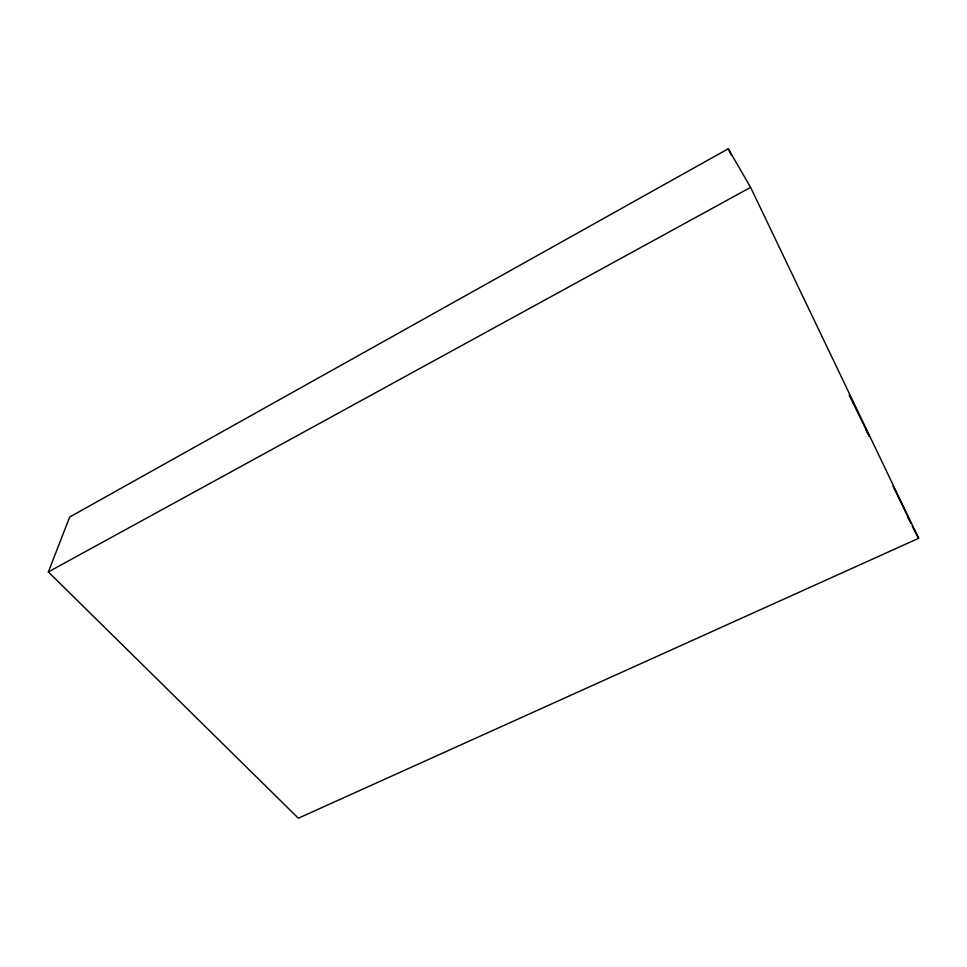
<?xml version="1.0" encoding="UTF-8"?>
<svg xmlns="http://www.w3.org/2000/svg" width="967" height="967" viewBox="0 0 967 967"><rect width="100%" height="100%" fill="white"/><g stroke="black" fill="none" stroke-linecap="round" stroke-linejoin="round"><path stroke-width="1.45" d="M48.35 571.932L69.697 517.007L728.248 148.785L750.597 187.368L918.65 538.305L298.344 818.215L48.35 571.932L750.597 187.368M849.171 395.116L869.514 436.564L865.924 430.025M893.012 486.135L911.047 523.244L907.505 516.716M912.292 526.568L918.65 538.305M728.248 148.785L731.511 155.578"/></g></svg>
